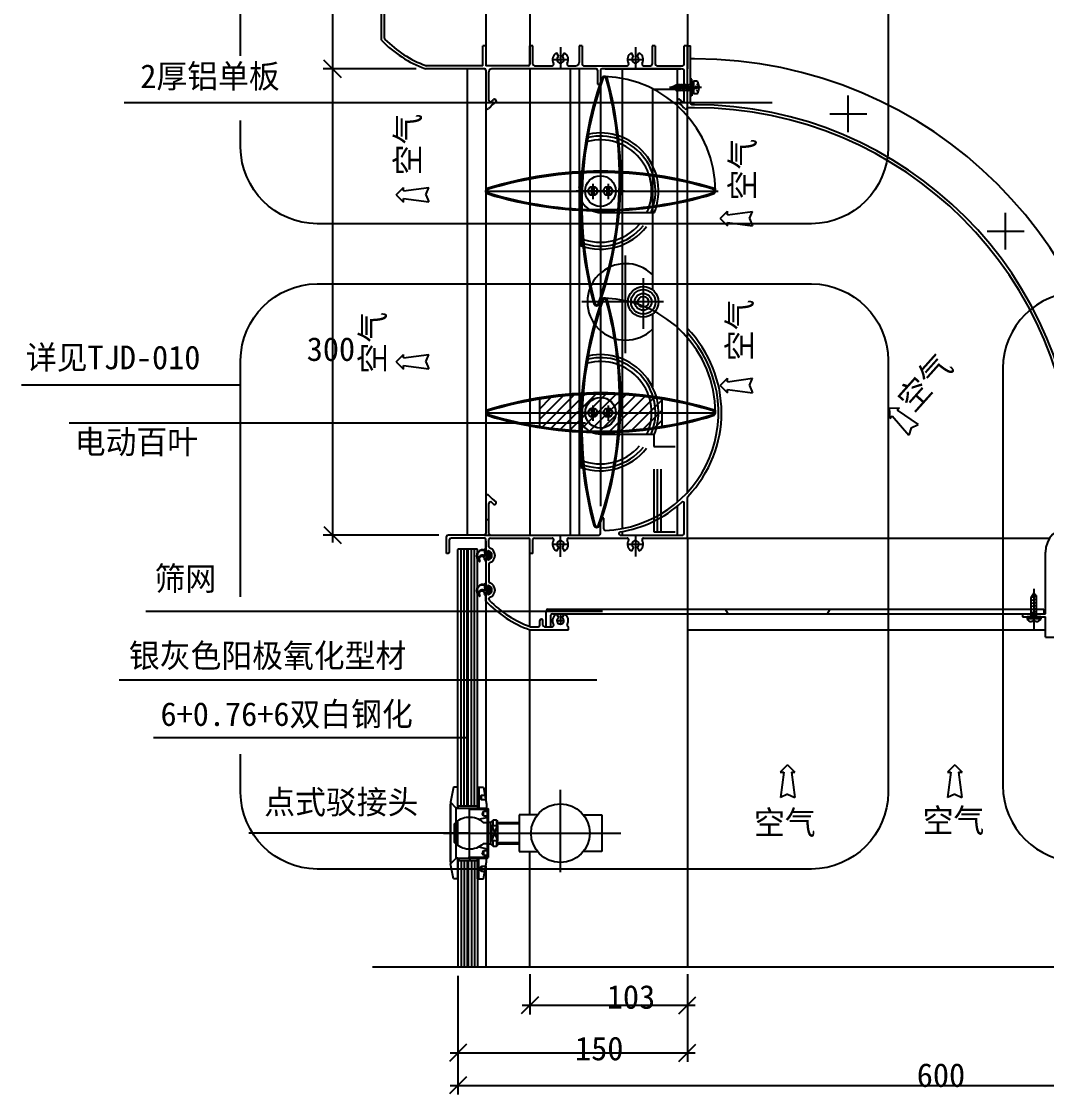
# Model space of a CAD drawing. Header units: metres. Extents: x 4816 to 6700, y 2423 to 3872.
# Drawn here: x 4816 to 5486, y 2423 to 3125 of the extents above; entities that cross this region are included whole.
import ezdxf

# ---------------------------------------------------------------- set-up
doc = ezdxf.new("R2010")
doc.units = ezdxf.units.M
for name, color, linetype in [('1', 1, 'Continuous'), ('10', 1, 'Continuous'), ('4', 4, 'Continuous'), ('6', 6, 'Continuous'), ('CASTFIX', 1, 'Continuous'), ('H', 4, 'Continuous'), ('点划线', 1, 'Continuous'), ('虚线', 5, 'Continuous'), ('附件', 5, 'Continuous')]:
    doc.layers.add(name, color=color, linetype=linetype)

# ---------------------------------------------------------------- blocks, each defined once
blk = doc.blocks.new('_ArchTick')
at = {"color": 0, "linetype": 'ByBlock'}
blk.add_lwpolyline([(-0.5, -0.5), (0.5, 0.5)], dxfattribs=at)
blk = doc.blocks.new('10X12')
at = {"layer": 'CASTFIX', "color": 8}
blk.add_line((0, -18.34), (0, 8.33), dxfattribs=at)
at = {"layer": 'CASTFIX'}
for p, q in [((-4.5, 0), (-4.5, 1.25)), ((-4.5, 1.25), (4.5, 1.25)), ((-4.5, 0), (4.5, 0)), ((-1.75, 0), (-1.75, -13.22)), ((-1.5, 3), (-0.7, 3)), ((-0.5, 2.25), (-0.7, 3)), ((-0.5, 2.25), (0.5, 2.25)), ((0.5, 2.25), (0.7, 3)), ((0.7, 3), (1.5, 3)), ((1.75, 0), (1.75, -12.74)), ((4.5, 0), (4.5, 1.25)), ((-2.19, -1.27), (2.32, -0.67)), ((-2.19, -3.27), (2.32, -2.67)), ((-2.19, -5.27), (2.32, -4.67)), ((-2.19, -7.27), (2.32, -6.67)), ((-2.19, -9.27), (2.32, -8.67)), ((-2.19, -11.27), (2.32, -10.67)), ((-2.19, -13.27), (2.32, -12.67)), ((-1.75, -13.22), (0, -15.43)), ((0, -15.43), (1.75, -12.74))]:
    blk.add_line(p, q, dxfattribs=at)
for centre, start, end in [((-1.85, 0.15), 82.98, 157.54), ((1.85, 0.15), 22.46, 97.02)]:
    blk.add_arc(centre, 2.87, start, end, dxfattribs=at)

msp = doc.modelspace()

# ---------------------------------------------------------------- hatches: boundary and pattern name
h = msp.add_hatch()
h.set_pattern_fill('HEX', scale=15)
h.paths.add_polyline_path([(5484.13, 2737.19), (5484.13, 2740.19), (5159.8, 2740.19, 0.41), (5158.8, 2739.19), (5158.8, 2728.72), (5161.8, 2728.72), (5161.8, 2736.19, -0.41), (5162.8, 2737.19)])
at = {"layer": '1'}
h = msp.add_hatch(dxfattribs=at)
h.set_pattern_fill('ANSI31', scale=10)
h.paths.add_polyline_path([(5121.29, 2798.72), (5118.29, 2798.72, -0.41), (5119.29, 2797.72), (5119.29, 2793.72), (5122.29, 2793.72, -0.41), (5121.29, 2794.72)])
h = msp.add_hatch(dxfattribs=at)
h.set_pattern_fill('ANSI31', scale=10)
h.paths.add_polyline_path([(5121.29, 2793.46), (5118.29, 2793.46, -0.41), (5119.29, 2792.46), (5119.29, 2788.46), (5122.29, 2788.46, -0.41), (5121.29, 2789.46)])
h = msp.add_hatch(dxfattribs=at)
h.set_pattern_fill('ANSI38', scale=6)
h.paths.add_polyline_path([(5113.79, 2610.12), (5114.79, 2610.12), (5114.79, 2623.72), (5113.79, 2623.72)])
h = msp.add_hatch(dxfattribs=at)
h.set_pattern_fill('ANSI38', scale=6)
h.paths.add_polyline_path([(5101.03, 2610.12), (5101.03, 2611.62, 1), (5101.53, 2611.62), (5113.79, 2611.62), (5113.79, 2610.12)])
h = msp.add_hatch(dxfattribs=at)
h.set_pattern_fill('ANSI38', scale=6)
h.paths.add_polyline_path([(5101.03, 2577.32), (5101.03, 2575.82, -1), (5101.53, 2575.82), (5113.58, 2575.82), (5113.58, 2577.32)])
h = msp.add_hatch(dxfattribs=at)
h.set_pattern_fill('ANSI38', scale=6)
h.paths.add_polyline_path([(5113.79, 2563.72), (5114.79, 2563.72), (5114.79, 2577.32), (5113.79, 2577.32)])
h = msp.add_hatch(dxfattribs=at)
h.set_pattern_fill('ANSI38', scale=6)
h.paths.add_polyline_path([(5113.79, 2563.72), (5114.79, 2563.72), (5114.79, 2577.32), (5113.79, 2577.32)])
at = {"layer": 'H'}
h = msp.add_hatch(dxfattribs=at)
h.set_pattern_fill('ANSI31', scale=1.5)
h.paths.add_polyline_path([(5234.33, 2877.29, 0.05), (5194.33, 2880.92), (5194.33, 2868.72), (5234.33, 2868.72)])
h.paths.add_polyline_path([(5234.33, 2868.72), (5194.33, 2868.72), (5194.33, 2856.52, 0.05), (5234.33, 2860.15)])
h.paths.add_polyline_path([(5194.33, 2880.92, 0.05), (5154.33, 2877.29), (5154.33, 2868.72), (5194.33, 2868.72)])
h.paths.add_polyline_path([(5194.33, 2868.72), (5154.33, 2868.72), (5154.33, 2860.15, 0.05), (5194.33, 2856.52)])

# ---------------------------------------------------------------- linework, layer by layer
for p, q in [((5166.9, 3101.68), (5165.45, 3104.19)), ((5168.03, 3107.89), (5168.03, 3093.72)), ((5169.16, 3101.68), (5170.6, 3104.19)), ((5180.2, 3108.72), (5180.2, 3097.72)), ((5182.2, 3108.72), (5182.2, 3096.72)), ((5215.9, 3101.68), (5214.45, 3104.19)), ((5217.03, 3107.89), (5217.03, 3093.72)), ((5218.16, 3101.68), (5219.6, 3104.19)), ((5151.03, 3095.72), (5162.67, 3095.72)), ((5162.88, 3099.73), (5173.18, 3099.73)), ((5173.39, 3095.72), (5178.2, 3095.72)), ((5211.88, 3099.73), (5222.18, 3099.73)), ((5174.33, 3093.72), (5174.33, 2788.72)), ((5180.33, 3093.72), (5180.33, 2788.72)), ((5192.33, 3092.72), (5192.33, 3083.72)), ((5208.33, 3093.72), (5208.33, 2792.96)), ((5244.33, 3093.72), (5244.33, 2810.11)), ((5194.33, 3082.91), (5194.33, 2807.53)), ((5228.18, 3080.37), (5228.18, 2949.22)), ((5228.18, 3080.37), (5242.98, 3080.37)), ((5356.27, 3052.29), (5356.27, 3076.29)), ((5344.27, 3064.29), (5368.27, 3064.29)), ((5180.39, 3016.15), (5186.53, 3050.94)), ((5189.18, 3018.48), (5189.18, 3008.48)), ((5199.18, 3018.48), (5199.18, 3008.48)), ((5118.63, 3013.72), (5271.08, 3013.72)), ((5177.08, 3013.72), (5237.59, 3013.72)), ((5210.03, 3013.72), (5178.33, 3013.72)), ((5180.19, 3013.23), (5181.42, 2977.92)), ((5188.38, 3016.22), (5188.38, 3011.22)), ((5189.98, 3016.22), (5189.98, 3011.22)), ((5198.38, 3016.22), (5198.38, 3011.22)), ((5199.98, 3016.22), (5199.98, 3011.22)), ((5194.18, 2999.72), (5229.51, 2999.72)), ((5459.14, 2975.44), (5459.14, 2999.44)), ((5447.14, 2987.44), (5471.14, 2987.44)), ((5210.68, 2907.59), (5210.68, 2971.51)), ((5222.18, 2956.7), (5222.18, 2923.56)), ((5235.52, 2941.22), (5182.04, 2941.22)), ((5228.18, 2933.22), (5228.18, 2885.69)), ((5180.39, 2871.15), (5186.53, 2905.94)), ((5154.33, 2877.69), (5154.33, 2859.75)), ((5188.38, 2871.22), (5188.38, 2866.22)), ((5189.18, 2873.48), (5189.18, 2863.48)), ((5189.98, 2871.22), (5189.98, 2866.22)), ((5198.38, 2871.22), (5198.38, 2866.22)), ((5199.18, 2873.48), (5199.18, 2863.48)), ((5199.98, 2871.22), (5199.98, 2866.22)), ((5234.33, 2877.69), (5234.33, 2859.75)), ((5119.33, 2868.72), (5269.33, 2868.72)), ((5177.08, 2868.72), (5237.59, 2868.72)), ((5210.03, 2868.72), (5178.33, 2868.72)), ((5180.19, 2868.23), (5181.42, 2832.92)), ((5194.18, 2854.72), (5229.51, 2854.72)), ((5229.18, 2854.72), (5229.18, 2846.72)), ((5229.18, 2846.72), (5242.98, 2846.72)), ((5229.18, 2831.72), (5229.18, 2790.72)), ((5231.18, 2831.72), (5231.18, 2790.72)), ((5233.68, 2831.72), (5233.68, 2790.72)), ((5244.33, 2807.5), (5244.33, 2788.72)), ((5168.03, 2774.54), (5168.03, 2788.72)), ((5208.33, 2790.93), (5208.33, 2788.72)), ((5217.03, 2788.92), (5217.03, 2774.74)), ((5229.18, 2790.72), (5242.98, 2790.72)), ((5162.88, 2782.71), (5173.18, 2782.71)), ((5166.9, 2780.76), (5165.45, 2778.25)), ((5169.16, 2780.76), (5170.6, 2778.25)), ((5211.88, 2782.71), (5222.18, 2782.71)), ((5215.9, 2780.76), (5214.45, 2778.25)), ((5218.16, 2780.76), (5219.6, 2778.25)), ((5251.03, 2786.72), (5487.97, 2786.72)), ((5158.8, 2728.72), (5158.8, 2739.19)), ((5159.8, 2740.19), (5484.13, 2740.19)), ((5484.13, 2740.19), (5484.13, 2737.19)), ((5154.59, 2729.72), (5154.59, 2732.72)), ((5156.59, 2729.72), (5156.59, 2732.72)), ((5161.8, 2728.72), (5161.8, 2736.19)), ((5162.8, 2737.19), (5485.13, 2737.19)), ((5166.9, 2734.68), (5165.45, 2737.19)), ((5165.78, 2732.73), (5170.28, 2732.73)), ((5168.03, 2737.19), (5168.03, 2730.47)), ((5169.16, 2734.68), (5170.6, 2737.19)), ((5470.13, 2737.19), (5470.13, 2735.19)), ((5470.13, 2735.19), (5485.13, 2735.19)), ((5157.59, 2728.72), (5162.67, 2728.72)), ((5173.39, 2726.72), (5173.39, 2728.72)), ((5251.03, 2726.72), (5485.13, 2726.72))]:
    msp.add_line(p, q)
for points in [[(5198.81, 3087.24, 0.74), (5194.99, 3087.37, 0.15), (5189.85, 2940.2, 0.74), (5193.67, 2940.07, 0.15)], [(5198.04, 3087.03, 0.74), (5195.75, 3087.11, 0.15), (5190.62, 2940.41, 0.74), (5192.92, 2940.33, 0.15)], [(5267.96, 3011.81, 0.74), (5267.96, 3015.63, 0.15), (5120.7, 3015.63, 0.74), (5120.7, 3011.81, 0.15)], [(5267.73, 3012.57, 0.74), (5267.73, 3014.87, 0.15), (5120.94, 3014.87, 0.74), (5120.94, 3012.57, 0.15)], [(5198.81, 2942.24, 0.74), (5194.99, 2942.37, 0.15), (5189.85, 2795.2, 0.74), (5193.67, 2795.07, 0.15)], [(5198.04, 2942.03, 0.74), (5195.75, 2942.11, 0.15), (5190.62, 2795.41, 0.74), (5192.92, 2795.33, 0.15)], [(5267.96, 2866.81, 0.74), (5267.96, 2870.63, 0.15), (5120.7, 2870.63, 0.74), (5120.7, 2866.81, 0.15)], [(5267.73, 2867.57, 0.74), (5267.73, 2869.87, 0.15), (5120.94, 2869.87, 0.74), (5120.94, 2867.57, 0.15)]]:
    msp.add_lwpolyline(points, format="xyb", close=True)
for centre, radius in [((5194.18, 3013.72), 10), ((5189.18, 3013.72), 3), ((5199.18, 3013.72), 3), ((5222.18, 2941.22), 10), ((5222.18, 2941.22), 8), ((5222.18, 2941.22), 5.5), ((5222.18, 2941.22), 3.5), ((5194.18, 2868.72), 10), ((5194.33, 2868.72), 10), ((5189.18, 2868.72), 3), ((5199.18, 2868.72), 3)]:
    msp.add_circle(centre, radius)
for centre, radius, start, end in [((5168.03, 3099.73), 5.15, 120, 209.29), ((5168.03, 3099.73), 5.15, 330.71, 60), ((5217.03, 3099.73), 5.15, 120, 209.29), ((5217.03, 3099.73), 5.15, 330.71, 60), ((5162.67, 3096.72), 1, 270, 29.29), ((5168.03, 3099.73), 2.25, 120, 60), ((5173.39, 3096.72), 1, 150.71, 270), ((5178.2, 3097.72), 2, 270, 0), ((5211.67, 3096.72), 1, 270, 29.29), ((5217.03, 3099.73), 2.25, 120, 60), ((5222.39, 3096.72), 1, 150.71, 270), ((5194.18, 3013.72), 33.5, 335.3, 104.7), ((5194.18, 3013.72), 36, 337.11, 102.89), ((5194.18, 3013.72), 38, 338.38, 101.62), ((5194.18, 3013.72), 14, 170, 270), ((5189.18, 3013.72), 2.63, 72.27, 107.73), ((5199.18, 3013.72), 2.63, 72.27, 107.73), ((5189.18, 3013.72), 2.63, 252.27, 287.73), ((5199.18, 3013.72), 2.63, 252.27, 287.73), ((5194.18, 3013.72), 33.5, 247.3, 319.53), ((5194.18, 3013.72), 36, 249.11, 321.28), ((5194.18, 3013.72), 38, 250.38, 322.5), ((5210.68, 2941.22), 25, 45.57, 314.43), ((5194.18, 2868.72), 38, 338.38, 101.62), ((5194.18, 2868.72), 33.5, 335.3, 104.7), ((5194.18, 2868.72), 36, 337.11, 102.89), ((5194.18, 2868.72), 14, 170, 270), ((5189.18, 2868.72), 2.63, 72.27, 107.73), ((5199.18, 2868.72), 2.63, 72.27, 107.73), ((5189.18, 2868.72), 2.63, 252.27, 287.73), ((5199.18, 2868.72), 2.63, 252.27, 287.73), ((5194.18, 2868.72), 33.5, 247.3, 319.53), ((5194.18, 2868.72), 36, 249.11, 321.28), ((5194.18, 2868.72), 38, 250.38, 322.5), ((5162.67, 2785.72), 1, 330.71, 90), ((5168.03, 2782.71), 5.15, 150.71, 240), ((5168.03, 2782.71), 2.25, 300, 240), ((5168.03, 2782.71), 5.15, 300, 29.29), ((5173.39, 2785.72), 1, 90, 209.29), ((5211.67, 2785.72), 1, 330.71, 90), ((5217.03, 2782.71), 5.15, 150.71, 240), ((5217.03, 2782.71), 2.25, 300, 240), ((5217.03, 2782.71), 5.15, 300, 29.29), ((5222.39, 2785.72), 1, 90, 209.29), ((5159.8, 2739.19), 1, 90, 180), ((5155.59, 2732.72), 1, 90, 180), ((5155.59, 2732.72), 1, 0, 90), ((5162.8, 2736.19), 1, 90, 180), ((5168.03, 2732.73), 5.15, 120, 209.29), ((5168.03, 2732.73), 2.25, 120, 60), ((5168.03, 2732.73), 5.15, 330.71, 60), ((5153.59, 2729.72), 1, 270, 0), ((5157.59, 2729.72), 1, 180, 270), ((5162.67, 2729.72), 1, 270, 29.29), ((5173.39, 2729.72), 1, 150.71, 270)]:
    msp.add_arc(centre, radius, start, end)
at = {"layer": '1'}
for p, q in [((5119.29, 3291.72), (5119.29, 3095.72)), ((5148.03, 3290.72), (5148.03, 3096.72)), ((5251.03, 3273.72), (5251.03, 3110.72)), ((5051.03, 3112.43), (5051.03, 3183.72)), ((5053.03, 3113.65), (5053.03, 3180.72)), ((5251.03, 3110.72), (5251.03, 3093.72)), ((5119.29, 3108.72), (5117.29, 3108.72)), ((5117.29, 3095.72), (5117.29, 3108.72)), ((5150.03, 3108.72), (5148.03, 3108.72)), ((5182.2, 3108.72), (5180.2, 3108.72)), ((5230.03, 3108.72), (5228.03, 3108.72)), ((5251.03, 3108.72), (5249.03, 3108.72)), ((5249.03, 3096.72), (5249.03, 3108.72)), ((5251.03, 3053.72), (5251.03, 3108.72)), ((5251.03, 3108.72), (5253.03, 3108.72)), ((5251.03, 3093.72), (5251.03, 3108.72)), ((5253.03, 3071.18), (5253.03, 3108.72)), ((5117.29, 3095.72), (5080.3, 3095.72)), ((5147.03, 3095.72), (5119.29, 3095.72)), ((5183.2, 3095.72), (5211.67, 3095.72)), ((5222.39, 3095.72), (5227.03, 3095.72)), ((5231.03, 3095.72), (5248.03, 3095.72)), ((5255.79, 3100.18), (5253.03, 3100.18)), ((5118.29, 3093.72), (5079.77, 3093.72)), ((5119.29, 3092.72), (5119.29, 2798.72)), ((5121.29, 3073.07), (5121.29, 3091.72)), ((5191.33, 3093.72), (5123.29, 3093.72)), ((5191.33, 3093.72), (5123.29, 3093.72)), ((5148.03, 3093.72), (5148.03, 2788.72)), ((5194.33, 3092.72), (5194.33, 3085.44)), ((5247.03, 3093.72), (5195.33, 3093.72)), ((5197.33, 3093.72), (5247.03, 3093.72)), ((5249.03, 3073.07), (5249.03, 3091.72)), ((5251.03, 2816.56), (5251.03, 3093.72)), ((5192.33, 3083.72), (5193.75, 3083.72)), ((5194.33, 3085.44), (5193.75, 3083.72)), ((5125.99, 3072.79), (5125.99, 3072.33)), ((5244.33, 3072.79), (5244.33, 3072.33)), ((5255.79, 3068.18), (5251.03, 3068.18)), ((5255.79, 3070.18), (5254.03, 3070.18)), ((5060.72, 3011.3), (5065.52, 3016.09)), ((5065.52, 3013.78), (5065.52, 3016.09)), ((5065.52, 3013.78), (5081.97, 3016.02)), ((5079.99, 3011.3), (5081.97, 3016.02)), ((5060.72, 3011.3), (5065.52, 3006.5)), ((5065.52, 3008.81), (5081.97, 3006.57)), ((5065.52, 3006.5), (5065.52, 3008.81)), ((5079.99, 3011.3), (5081.97, 3006.57)), ((5272.46, 2995.71), (5277.25, 3000.5)), ((5277.25, 2998.19), (5277.25, 3000.5)), ((5277.25, 2998.19), (5293.7, 3000.43)), ((5291.73, 2995.71), (5293.7, 3000.43)), ((5272.46, 2995.71), (5277.25, 2990.91)), ((5277.25, 2993.22), (5293.7, 2990.99)), ((5277.25, 2990.91), (5277.25, 2993.22)), ((5291.73, 2995.71), (5293.7, 2990.99)), ((5060.72, 2902.09), (5065.52, 2906.88)), ((5065.52, 2904.57), (5065.52, 2906.88)), ((5065.52, 2904.57), (5081.97, 2906.81)), ((5079.99, 2902.09), (5081.97, 2906.81)), ((5060.72, 2902.09), (5065.52, 2897.29)), ((5065.52, 2899.6), (5081.97, 2897.36)), ((5065.52, 2897.29), (5065.52, 2899.6)), ((5079.99, 2902.09), (5081.97, 2897.36)), ((5272.46, 2886.5), (5277.25, 2891.29)), ((5272.46, 2886.5), (5277.25, 2881.7)), ((5277.25, 2888.98), (5277.25, 2891.29)), ((5277.25, 2888.98), (5293.7, 2891.22)), ((5291.73, 2886.5), (5293.7, 2891.22)), ((5291.73, 2886.5), (5293.7, 2881.77)), ((5277.25, 2884.01), (5293.7, 2881.77)), ((5277.25, 2881.7), (5277.25, 2884.01)), ((5383.05, 2871.63), (5389.82, 2872.01)), ((5383.05, 2871.63), (5383.42, 2864.86)), ((5388.28, 2870.29), (5389.82, 2872.01)), ((5383.42, 2864.86), (5384.96, 2866.58)), ((5384.96, 2866.58), (5395.74, 2853.95)), ((5388.28, 2870.29), (5402.03, 2860.99)), ((5397.41, 2858.79), (5395.74, 2853.95)), ((5397.41, 2858.79), (5402.03, 2860.99)), ((5121.29, 2789.72), (5121.29, 2809.36)), ((5125.99, 2809.65), (5125.99, 2810.11)), ((5249.03, 2789.72), (5249.03, 2809.36)), ((5251.03, 2786.72), (5251.03, 2813.24)), ((5121.29, 2798.72), (5119.29, 2798.72)), ((5119.29, 2798.72), (5119.29, 2789.72)), ((5194.33, 2796.99), (5195.33, 2799.72)), ((5194.33, 2789.72), (5194.33, 2796.99)), ((5196.33, 2799.72), (5195.23, 2799.72)), ((5196.33, 2792.74), (5196.33, 2799.72)), ((5093.53, 2776.72), (5093.53, 2787.72)), ((5118.29, 2788.72), (5094.53, 2788.72)), ((5118.29, 2788.72), (5122.29, 2788.72)), ((5122.29, 2788.72), (5148.03, 2788.72)), ((5148.03, 2788.72), (5193.33, 2788.72)), ((5207.2, 2788.72), (5248.03, 2788.72)), ((5095.53, 2777.72), (5095.53, 2785.72)), ((5118.29, 2786.72), (5096.53, 2786.72)), ((5119.29, 2779.72), (5119.29, 2785.72)), ((5119.29, 2779.72), (5119.29, 2784.72)), ((5119.29, 2784.72), (5119.29, 2777.11)), ((5121.29, 2781.03), (5121.29, 2785.72)), ((5122.29, 2786.72), (5147.03, 2786.72)), ((5148.03, 2728.85), (5148.03, 2785.72)), ((5151.03, 2786.72), (5162.67, 2786.72)), ((5173.39, 2786.72), (5211.67, 2786.72)), ((5222.39, 2786.72), (5251.03, 2786.72)), ((5251.03, 2786.72), (5251.03, 2506.32)), ((5094.53, 2776.72), (5093.53, 2776.72)), ((5118.44, 2778.06), (5118.63, 2775.36)), ((5119.09, 2777.45), (5119.17, 2778.48)), ((5119.09, 2773.36), (5119.26, 2772.13)), ((5119.29, 2779.72), (5119.29, 2777.11)), ((5119.29, 2775.76), (5119.29, 2775.05)), ((5119.29, 2773.7), (5119.29, 2754.77)), ((5119.29, 2773.7), (5119.29, 2767.77)), ((5119.31, 2777.09), (5119.91, 2776.79)), ((5119.31, 2773.72), (5119.91, 2774.02)), ((5119.4, 2777.27), (5120, 2776.97)), ((5119.4, 2773.54), (5120, 2773.84)), ((5120.89, 2776.16), (5119.69, 2776.16)), ((5120.89, 2774.65), (5119.69, 2774.65)), ((5120.73, 2775.41), (5119.73, 2775.41)), ((5120.29, 2777.15), (5120.29, 2777.82)), ((5120.29, 2775.56), (5120.29, 2775.21)), ((5120.29, 2773.66), (5120.29, 2772.99)), ((5120.58, 2777.25), (5120.79, 2777.46)), ((5120.58, 2773.56), (5120.79, 2773.35)), ((5121.08, 2777.58), (5121.15, 2777.58)), ((5121.08, 2773.23), (5121.15, 2773.23)), ((5121.29, 2775.05), (5121.29, 2775.76)), ((5121.44, 2777.46), (5121.97, 2776.92)), ((5121.44, 2773.35), (5121.97, 2773.89)), ((5122.09, 2774.17), (5122.09, 2776.64)), ((5150.03, 2776.72), (5148.03, 2776.72)), ((5485.13, 2737.19), (5485.13, 2777.56)), ((5119.06, 2771.91), (5119.06, 2771.91)), ((5121.29, 2769.78), (5121.29, 2758.34)), ((5118.44, 2755.38), (5118.63, 2752.67)), ((5119.09, 2754.77), (5119.17, 2755.79)), ((5119.29, 2753.07), (5119.29, 2752.36)), ((5119.31, 2754.41), (5119.91, 2754.11)), ((5119.4, 2754.59), (5120, 2754.29)), ((5120.89, 2753.47), (5119.69, 2753.47)), ((5120.89, 2751.96), (5119.69, 2751.96)), ((5120.73, 2752.72), (5119.73, 2752.72)), ((5120.29, 2754.47), (5120.29, 2755.14)), ((5120.29, 2752.87), (5120.29, 2752.52)), ((5120.58, 2754.56), (5120.79, 2754.77)), ((5121.08, 2754.89), (5121.15, 2754.89)), ((5121.29, 2752.36), (5121.29, 2753.07)), ((5121.44, 2754.77), (5121.97, 2754.24)), ((5122.09, 2751.48), (5122.09, 2753.95)), ((5119.06, 2749.22), (5119.06, 2749.22)), ((5119.09, 2750.67), (5119.26, 2749.45)), ((5119.29, 2745.43), (5119.29, 2750.67)), ((5119.29, 2750.67), (5119.29, 2615.11)), ((5119.31, 2751.03), (5119.91, 2751.33)), ((5119.4, 2750.85), (5120, 2751.15)), ((5120.29, 2750.97), (5120.29, 2750.3)), ((5120.58, 2750.88), (5120.79, 2750.66)), ((5121.08, 2750.55), (5121.15, 2750.55)), ((5121.29, 2746.65), (5121.29, 2747.09)), ((5121.44, 2750.66), (5121.97, 2751.2)), ((5155.59, 2733.72), (5155.59, 2733.72)), ((5485.13, 2721.8), (5485.13, 2735.19)), ((5148.03, 2726.72), (5173.39, 2726.72)), ((5148.03, 2605.72), (5148.03, 2726.72)), ((5148.38, 2728.72), (5153.59, 2728.72)), ((5485.13, 2721.8), (5499.98, 2721.8)), ((5316.59, 2638.37), (5311.8, 2633.57)), ((5311.8, 2633.57), (5314.11, 2633.57)), ((5314.11, 2633.57), (5311.87, 2617.12)), ((5316.59, 2638.37), (5321.39, 2633.57)), ((5319.08, 2633.57), (5321.32, 2617.12)), ((5319.08, 2633.57), (5321.39, 2633.57)), ((5425.81, 2638.37), (5421.01, 2633.57)), ((5421.01, 2633.57), (5423.32, 2633.57)), ((5423.32, 2633.57), (5421.08, 2617.12)), ((5425.81, 2638.37), (5430.6, 2633.57)), ((5428.29, 2633.57), (5430.53, 2617.12)), ((5428.29, 2633.57), (5430.6, 2633.57)), ((5316.59, 2619.1), (5311.87, 2617.12)), ((5316.59, 2619.1), (5321.32, 2617.12)), ((5425.81, 2619.1), (5421.08, 2617.12)), ((5425.81, 2619.1), (5430.53, 2617.12)), ((5148.03, 2506.32), (5148.03, 2581.72)), ((5119.29, 2572.32), (5119.29, 2506.32))]:
    msp.add_line(p, q, dxfattribs=at)
msp.add_circle((5168.03, 2593.72), 19.21, dxfattribs=at)
for centre, radius, start, end in [((5105.49, 3164.66), 75.46, 223.8, 250.07), ((5054.03, 3113.65), 1, 180, 224.74), ((5054.03, 3113.65), 1, 180, 224.74), ((5105.49, 3164.66), 73.46, 224.74, 249.65), ((5080.3, 3096.72), 1, 249.65, 270), ((5147.03, 3096.72), 1, 270, 0), ((5151.03, 3096.72), 1, 180, 270), ((5183.2, 3096.72), 1, 180, 270), ((5227.03, 3096.72), 1, 270, 0), ((5231.03, 3096.72), 1, 180, 270), ((5248.03, 3096.72), 1, 270, 0), ((5255.79, 2820.18), 280, 0, 90), ((5118.29, 3092.72), 1, 0, 90), ((5123.29, 3091.72), 2, 90, 180), ((5191.33, 3092.72), 1, 0, 90), ((5195.33, 3092.72), 1, 90, 180), ((5194.33, 3013.72), 75.04, 0, 88), ((5247.03, 3091.72), 2, 0, 90), ((5120.29, 3068.38), 1, 180, 315.54), ((5175.99, 3013.72), 77.04, 130.47, 135.54), ((5122.29, 3073.07), 1, 180, 312.14), ((5175.99, 3013.72), 79.04, 130.81, 132.14), ((5124.99, 3072.79), 1, 0, 130.81), ((5245.33, 3072.79), 1, 49.19, 180), ((5194.33, 3013.72), 77.04, 44.46, 49.53), ((5194.33, 3013.72), 79.04, 47.86, 49.19), ((5248.03, 3073.07), 1, 227.86, 0), ((5250.03, 3068.38), 1, 224.46, 0), ((5254.03, 3071.18), 1, 180, 270), ((5255.79, 2820.18), 250, 0, 90), ((5255.79, 2820.18), 248, 0, 90), ((5194.33, 2868.72), 75.04, 0, 88), ((5194.33, 2868.72), 77.04, 272.26, 42.61), ((5194.33, 2868.72), 79.04, 316.13, 44.17), ((5120.29, 2814.06), 1, 44.46, 180), ((5175.99, 2868.72), 77.04, 224.46, 229.53), ((5122.29, 2809.36), 1, 47.86, 180), ((5175.99, 2868.72), 79.04, 227.86, 229.19), ((5124.99, 2809.65), 1, 229.19, 0), ((5194.33, 2868.72), 79.04, 279.25, 312.14), ((5248.03, 2809.36), 1, 0, 132.14), ((5252.03, 2813.24), 1, 136.13, 180), ((5094.53, 2787.72), 1, 90, 180), ((5118.29, 2789.72), 1, 270, 0), ((5122.29, 2789.72), 1, 180, 270), ((5193.33, 2789.72), 1, 270, 0), ((5197.33, 2792.74), 1, 180, 272.26), ((5207.2, 2789.72), 1, 99.25, 270), ((5248.03, 2789.72), 1, 270, 0), ((5501.29, 2777.56), 16.16, 90, 180), ((5096.53, 2785.72), 1, 90, 180), ((5118.29, 2785.72), 1, 0, 90), ((5122.29, 2785.72), 1, 90, 180), ((5122.29, 2781.03), 1, 180, 250.42), ((5120.29, 2775.41), 4.97, 289.58, 70.42), ((5147.03, 2785.72), 1, 0, 90), ((5151.03, 2785.72), 1, 90, 180), ((5094.53, 2777.72), 1, 270, 0), ((5117.44, 2774.92), 4.21, 84.47, 236.7), ((5116.99, 2775.37), 3.31, 68.68, 216.46), ((5114.49, 2773.5), 0.2, 209.79, 344.13), ((5116.97, 2773.34), 2.29, 53.9, 177.24), ((5116.74, 2772.87), 1.81, 343.01, 224.24), ((5118.02, 2779.57), 0.5, 248.87, 320.91), ((5117.94, 2778.03), 0.5, 4.16, 59.83), ((5118.43, 2775.34), 0.2, 233.14, 4.16), ((5118.8, 2778.94), 0.51, 329.98, 140.91), ((5119.49, 2777.45), 0.4, 180, 243.43), ((5119.49, 2773.36), 0.4, 116.57, 180), ((5119.67, 2778.44), 0.5, 149.98, 175.34), ((5119.49, 2777.45), 0.2, 180, 243.43), ((5119.69, 2775.76), 0.4, 90, 180), ((5119.69, 2775.05), 0.4, 180, 270), ((5119.49, 2773.36), 0.2, 116.57, 180), ((5120.09, 2777.15), 0.4, 243.43, 346.52), ((5120.09, 2773.66), 0.4, 13.48, 116.57), ((5120.09, 2777.15), 0.2, 243.43, 0), ((5120.09, 2773.66), 0.2, 0, 116.57), ((5120.79, 2777.82), 0.5, 78.32, 180), ((5120.79, 2772.99), 0.5, 180, 281.68), ((5120.87, 2776.97), 0.4, 135.38, 166.52), ((5120.87, 2773.84), 0.4, 193.48, 224.62), ((5121.08, 2777.18), 0.4, 90, 135.38), ((5121.08, 2773.63), 0.4, 224.62, 270), ((5120.29, 2775.41), 2.97, 281.68, 78.32), ((5120.89, 2775.76), 0.4, 0, 90), ((5120.89, 2775.05), 0.4, 270, 0), ((5121.15, 2777.18), 0.4, 44.98, 90), ((5121.15, 2773.63), 0.4, 270, 315.02), ((5121.69, 2776.64), 0.4, 0, 44.98), ((5121.69, 2774.17), 0.4, 315.02, 0), ((5115.25, 2771.56), 0.2, 233.32, 12.87), ((5118.9, 2772.31), 0.43, 175.53, 292.18), ((5119.06, 2772.11), 0.2, 270, 7.84), ((5122.29, 2769.78), 1, 109.58, 180), ((5117.44, 2752.23), 4.21, 84.47, 236.7), ((5116.99, 2752.69), 3.31, 68.68, 216.46), ((5116.97, 2750.65), 2.29, 53.9, 177.24), ((5116.74, 2750.18), 1.81, 343.01, 224.24), ((5118.02, 2756.89), 0.5, 248.87, 320.91), ((5117.94, 2755.34), 0.5, 4.16, 59.83), ((5118.43, 2752.66), 0.2, 233.14, 4.16), ((5118.8, 2756.25), 0.51, 329.98, 140.91), ((5119.49, 2754.77), 0.4, 180, 243.43), ((5119.67, 2755.75), 0.5, 149.98, 175.34), ((5119.49, 2754.77), 0.2, 180, 243.43), ((5119.69, 2753.07), 0.4, 90, 180), ((5119.69, 2752.36), 0.4, 180, 270), ((5120.09, 2754.47), 0.4, 243.43, 346.52), ((5120.09, 2754.47), 0.2, 243.43, 0), ((5120.79, 2755.14), 0.5, 78.32, 180), ((5120.87, 2754.28), 0.4, 135.38, 166.52), ((5121.08, 2754.49), 0.4, 90, 135.38), ((5120.29, 2752.72), 2.97, 281.68, 78.32), ((5120.89, 2753.07), 0.4, 0, 90), ((5120.89, 2752.36), 0.4, 270, 0), ((5121.15, 2754.49), 0.4, 44.98, 90), ((5122.29, 2758.34), 1, 180, 250.42), ((5120.29, 2752.72), 4.97, 289.58, 70.42), ((5121.69, 2753.95), 0.4, 0, 44.98), ((5114.49, 2750.82), 0.2, 209.79, 344.13), ((5115.25, 2748.88), 0.2, 233.32, 12.87), ((5118.9, 2749.62), 0.43, 175.53, 292.18), ((5119.06, 2749.42), 0.2, 270, 7.84), ((5119.49, 2750.67), 0.4, 116.57, 180), ((5119.49, 2750.67), 0.2, 116.57, 180), ((5173.75, 2797.66), 75.46, 223.8, 250.07), ((5120.09, 2750.97), 0.4, 13.48, 116.57), ((5120.09, 2750.97), 0.2, 0, 116.57), ((5120.79, 2750.3), 0.5, 180, 281.68), ((5120.87, 2751.16), 0.4, 193.48, 224.62), ((5121.08, 2750.95), 0.4, 224.62, 270), ((5121.15, 2750.95), 0.4, 270, 315.02), ((5122.29, 2747.09), 1, 109.58, 180), ((5122.29, 2746.65), 1, 180, 224.74), ((5173.75, 2797.66), 73.46, 224.74, 249.79), ((5121.69, 2751.48), 0.4, 315.02, 0)]:
    msp.add_arc(centre, radius, start, end, dxfattribs=at)
at = {"layer": '10'}
for p, q in [((5018.98, 3298.72), (5018.98, 3088.72)), ((5018.98, 3098.72), (5018.98, 2783.72)), ((5073.77, 3093.72), (5012.98, 3093.72)), ((5073.77, 3093.72), (5012.98, 3093.72)), ((5306.5, 3071.38), (4882.76, 3071.38)), ((5184.34, 2861.95), (4846.73, 2861.95)), ((5088.53, 2788.72), (5012.98, 2788.72)), ((5195.57, 2738.6), (4896.91, 2738.6)), ((5191.9, 2693.81), (4879.6, 2693.81)), ((5107.03, 2656.07), (4901.97, 2656.07)), ((5108.47, 2593.72), (4964.25, 2593.72)), ((5045.11, 2506.32), (5750.54, 2506.32)), ((5085.82, 2506.32), (5735.39, 2506.32)), ((5101.03, 2500.32), (5101.03, 2444.04)), ((5101.03, 2500.32), (5101.03, 2422.7)), ((5148.03, 2501.39), (5148.03, 2475.07)), ((5251.03, 2501.39), (5251.03, 2475.07)), ((5251.03, 2500.32), (5251.03, 2444.04)), ((5143.03, 2481.07), (5256.03, 2481.07)), ((5096.03, 2450.04), (5256.03, 2450.04)), ((5096.03, 2428.7), (5706.03, 2428.7))]:
    msp.add_line(p, q, dxfattribs=at)
at = {"layer": '4'}
for p, q in [((5148.03, 3096.72), (5148.03, 3108.72)), ((5150.03, 3096.72), (5150.03, 3108.72)), ((5228.03, 3108.72), (5228.03, 3096.72)), ((5230.03, 3108.72), (5230.03, 3096.72)), ((5107.03, 3093.72), (5107.03, 2788.72)), ((5148.03, 2776.72), (5148.03, 2785.72)), ((5150.03, 2776.72), (5150.03, 2785.72)), ((5101.03, 2610.12), (5101.03, 2779.22)), ((5103.03, 2611.62), (5103.03, 2779.72)), ((5105.03, 2611.62), (5105.03, 2779.72)), ((5107.03, 2611.62), (5107.03, 2779.72)), ((5107.79, 2611.62), (5107.79, 2779.72)), ((5109.79, 2611.62), (5109.79, 2779.72)), ((5111.79, 2611.62), (5111.79, 2779.72)), ((5113.79, 2611.62), (5113.79, 2779.22)), ((5098.08, 2623.72), (5096.08, 2613.89)), ((5101.03, 2623.72), (5098.08, 2623.72)), ((5101.03, 2611.62), (5101.03, 2623.72)), ((5113.79, 2623.72), (5113.79, 2610.12)), ((5113.79, 2623.72), (5117.74, 2623.72)), ((5114.79, 2623.72), (5114.79, 2610.12)), ((5117.74, 2623.72), (5119.74, 2612.62)), ((5099.85, 2610.12), (5096.08, 2613.89)), ((5099.85, 2610.12), (5096.08, 2613.89)), ((5096.08, 2613.89), (5096.08, 2573.55)), ((5096.08, 2613.89), (5096.08, 2573.55)), ((5096.08, 2574.82), (5096.08, 2612.62)), ((5101.03, 2611.62), (5101.03, 2610.12)), ((5101.53, 2611.62), (5113.79, 2611.62)), ((5113.79, 2611.62), (5113.79, 2610.12)), ((5119.74, 2612.62), (5119.74, 2610.12)), ((5101.03, 2610.12), (5099.85, 2610.12)), ((5099.85, 2610.12), (5120.29, 2610.12)), ((5120.29, 2610.12), (5120.79, 2609.62)), ((5120.79, 2609.62), (5120.79, 2577.82)), ((5153.03, 2605.72), (5141.03, 2605.72)), ((5141.03, 2605.72), (5141.03, 2581.72)), ((5183.03, 2605.72), (5195.03, 2605.72)), ((5195.03, 2605.72), (5195.03, 2581.72)), ((5122.29, 2600.72), (5122.29, 2586.72)), ((5126.79, 2600.72), (5141.03, 2600.72)), ((5126.79, 2586.72), (5141.03, 2586.72)), ((5099.85, 2577.32), (5096.08, 2573.55)), ((5099.85, 2577.32), (5096.08, 2573.55)), ((5099.85, 2577.32), (5101.03, 2577.32)), ((5101.03, 2577.32), (5099.85, 2577.32)), ((5099.85, 2577.32), (5120.29, 2577.32)), ((5101.03, 2575.82), (5101.03, 2577.32)), ((5113.79, 2575.82), (5113.79, 2577.32)), ((5113.79, 2563.72), (5113.79, 2577.32)), ((5113.79, 2563.72), (5113.79, 2577.32)), ((5114.79, 2563.72), (5114.79, 2577.32)), ((5119.74, 2574.82), (5119.74, 2577.32)), ((5120.29, 2577.32), (5120.79, 2577.82)), ((5141.03, 2581.72), (5153.03, 2581.72)), ((5195.03, 2581.72), (5183.03, 2581.72)), ((5098.08, 2563.72), (5096.08, 2573.55)), ((5101.03, 2576.02), (5101.03, 2506.32)), ((5101.03, 2563.72), (5101.03, 2576.02)), ((5101.53, 2575.82), (5113.79, 2575.82)), ((5103.03, 2575.82), (5103.03, 2506.32)), ((5105.03, 2575.82), (5105.03, 2506.32)), ((5107.03, 2575.82), (5107.03, 2506.32)), ((5107.79, 2575.82), (5107.79, 2506.32)), ((5109.79, 2575.82), (5109.79, 2506.32)), ((5111.79, 2575.82), (5111.79, 2506.32)), ((5113.79, 2576.02), (5113.79, 2506.32)), ((5117.74, 2563.72), (5119.74, 2574.82)), ((5101.03, 2563.72), (5098.08, 2563.72)), ((5113.79, 2563.72), (5117.74, 2563.72))]:
    msp.add_line(p, q, dxfattribs=at)
for points in [[(5101.03, 2779.22), (5101.53, 2779.72), (5113.29, 2779.72), (5113.79, 2779.22)], [(5101.03, 2779.22), (5101.53, 2779.72), (5113.29, 2779.72), (5113.79, 2779.22)], [(5120.79, 2586.72), (5122.29, 2586.72), (5123.99, 2585.22), (5126.29, 2585.22), (5126.79, 2585.72), (5126.79, 2601.72), (5126.29, 2602.22), (5123.99, 2602.22), (5122.29, 2600.72), (5120.79, 2600.72)]]:
    msp.add_lwpolyline(points, dxfattribs=at)
msp.add_lwpolyline([(5123.29, 2598.72), (5126.79, 2598.72), (5126.79, 2588.72), (5123.29, 2588.72)], close=True, dxfattribs=at)
for centre, start, end in [((5101.28, 2611.62), 180, 0), ((5101.28, 2575.82), 0, 180)]:
    msp.add_arc(centre, 0.25, start, end, dxfattribs=at)
at = {"layer": '6'}
for p, q in [((5116.44, 2615.58), (5116.44, 2618.58)), ((5168.03, 2568.27), (5168.03, 2621.95)), ((5099.85, 2577.32), (5099.85, 2610.12)), ((5108.47, 2609.42), (5108.47, 2578.02)), ((5117.79, 2608.12), (5116.92, 2606.62)), ((5117.79, 2605.12), (5116.92, 2606.62)), ((5117.79, 2605.12), (5117.79, 2608.12)), ((5117.79, 2608.12), (5120.79, 2608.12)), ((5117.79, 2605.12), (5120.79, 2605.12)), ((5120.29, 2577.32), (5120.29, 2610.12)), ((5100.85, 2585.72), (5100.85, 2601.72)), ((5114.73, 2602.75), (5120.79, 2604.25)), ((5123.29, 2588.72), (5126.79, 2598.72)), ((5123.29, 2598.72), (5126.79, 2588.72)), ((5123.99, 2598.72), (5123.99, 2602.22)), ((5126.29, 2602.22), (5126.29, 2598.72)), ((5126.79, 2599.92), (5141.03, 2599.92)), ((5091.52, 2593.72), (5207.5, 2593.72)), ((5114.73, 2584.68), (5120.79, 2583.18)), ((5123.99, 2585.22), (5123.99, 2588.72)), ((5126.29, 2588.72), (5126.29, 2585.22)), ((5126.79, 2587.52), (5141.03, 2587.52)), ((5117.79, 2582.32), (5116.92, 2580.82)), ((5117.79, 2579.32), (5116.92, 2580.82)), ((5117.79, 2582.32), (5120.79, 2582.32)), ((5117.79, 2582.32), (5117.79, 2579.32)), ((5117.79, 2579.32), (5120.79, 2579.32)), ((5116.44, 2571.86), (5116.44, 2568.86))]:
    msp.add_line(p, q, dxfattribs=at)
for points in [[(5119.21, 2615.58), (5116.44, 2615.58), (5115.12, 2617.08), (5116.44, 2618.58), (5118.67, 2618.58)], [(5108.08, 2610.12), (5108.47, 2609.42), (5120.79, 2609.42)], [(5108.08, 2577.32), (5108.47, 2578.02), (5120.79, 2578.02)], [(5119.21, 2571.86), (5116.44, 2571.86), (5115.12, 2570.36), (5116.44, 2568.86), (5118.67, 2568.86)]]:
    msp.add_lwpolyline(points, dxfattribs=at)
msp.add_lwpolyline([(5120.79, 2586.72), (5117.45, 2586.72, -0.43), (5098.85, 2587.65), (5098.85, 2599.79, -0.43), (5117.45, 2600.72), (5120.79, 2600.72)], format="xyb", dxfattribs=at)
at = {"layer": '点划线'}
msp.add_line((5260.19, 3081.46), (5239.37, 3081.46), dxfattribs=at)
at = {"layer": '虚线'}
for p, q in [((5243.14, 3082.53), (5240.55, 3081.4)), ((5242.32, 3080.63), (5242.36, 3082.19)), ((5242.89, 3080.38), (5242.36, 3082.19)), ((5243.57, 3083.31), (5243.14, 3082.53)), ((5243.55, 3083.28), (5244.07, 3079.18)), ((5243.87, 3082.85), (5243.57, 3083.31)), ((5244.34, 3083.06), (5243.87, 3082.85)), ((5244.79, 3083.63), (5244.34, 3083.06)), ((5245.11, 3083.06), (5244.79, 3083.63)), ((5244.8, 3083.63), (5245.36, 3079.18)), ((5245.63, 3083.06), (5245.11, 3083.06)), ((5246.09, 3083.63), (5245.63, 3083.06)), ((5246.09, 3083.63), (5246.65, 3079.18)), ((5246.5, 3082.87), (5246.09, 3083.63)), ((5246.92, 3083.06), (5246.5, 3082.87)), ((5247.38, 3083.63), (5246.92, 3083.06)), ((5247.38, 3083.63), (5247.94, 3079.18)), ((5247.69, 3083.06), (5247.38, 3083.63)), ((5248.22, 3083.06), (5247.69, 3083.06)), ((5248.67, 3083.63), (5248.22, 3083.06)), ((5248.67, 3083.63), (5249.24, 3079.18)), ((5248.99, 3083.06), (5248.67, 3083.63)), ((5249.51, 3083.06), (5248.99, 3083.06)), ((5249.97, 3083.63), (5249.51, 3083.06)), ((5249.97, 3083.63), (5250.53, 3079.18)), ((5250.28, 3083.06), (5249.97, 3083.63)), ((5250.8, 3083.06), (5250.28, 3083.06)), ((5251.26, 3083.63), (5250.8, 3083.06)), ((5251.26, 3083.63), (5251.82, 3079.18)), ((5251.57, 3083.06), (5251.26, 3083.63)), ((5252.1, 3083.06), (5251.57, 3083.06)), ((5252.55, 3083.63), (5252.1, 3083.06)), ((5252.55, 3083.63), (5253.03, 3079.84)), ((5252.86, 3083.06), (5252.55, 3083.63)), ((5253.03, 3083.06), (5252.86, 3083.06)), ((5254.03, 3086.91), (5253.03, 3086.91)), ((5254.03, 3081.46), (5254.03, 3086.91)), ((5255.03, 3085.26), (5254.03, 3085.26)), ((5255.03, 3081.96), (5254.03, 3080.96)), ((5255.03, 3081.78), (5254.03, 3080.78)), ((5255.03, 3085.55), (5255.03, 3077.36)), ((5255.03, 3085.55), (5255.03, 3077.36)), ((5257.19, 3085.55), (5255.03, 3085.55)), ((5256.64, 3082.66), (5256.45, 3081.7)), ((5257.89, 3082.05), (5256.74, 3081.82)), ((5257.92, 3083.93), (5256.9, 3083.11)), ((5258.66, 3082.2), (5258.42, 3082.15)), ((5258.42, 3082.15), (5258.42, 3080.76)), ((5240.55, 3081.4), (5242.32, 3080.63)), ((5242.32, 3080.63), (5242.59, 3079.99)), ((5242.59, 3079.99), (5242.89, 3080.38)), ((5242.89, 3080.38), (5243.69, 3080.03)), ((5243.69, 3080.03), (5244.06, 3079.18)), ((5244.06, 3079.18), (5244.52, 3079.74)), ((5244.52, 3079.74), (5245.04, 3079.74)), ((5245.04, 3079.74), (5245.36, 3079.18)), ((5245.36, 3079.18), (5245.81, 3079.74)), ((5245.81, 3079.74), (5246.34, 3079.74)), ((5246.34, 3079.74), (5246.65, 3079.18)), ((5246.65, 3079.18), (5247.1, 3079.74)), ((5247.1, 3079.74), (5247.63, 3079.74)), ((5247.63, 3079.74), (5247.94, 3079.18)), ((5247.94, 3079.18), (5248.39, 3079.74)), ((5248.39, 3079.74), (5248.92, 3079.74)), ((5248.92, 3079.74), (5249.23, 3079.18)), ((5249.23, 3079.18), (5249.68, 3079.74)), ((5249.68, 3079.74), (5250.22, 3079.74)), ((5250.22, 3079.74), (5250.53, 3079.18)), ((5250.53, 3079.18), (5250.98, 3079.74)), ((5250.98, 3079.74), (5251.51, 3079.74)), ((5251.51, 3079.74), (5251.82, 3079.18)), ((5251.82, 3079.18), (5252.27, 3079.74)), ((5252.27, 3079.74), (5252.8, 3079.74)), ((5252.8, 3079.74), (5253.03, 3079.33)), ((5254.03, 3076.01), (5253.03, 3076.01)), ((5254.03, 3081.46), (5254.03, 3076.01)), ((5255.03, 3077.66), (5254.03, 3077.66)), ((5257.19, 3077.36), (5255.03, 3077.36)), ((5256.65, 3080.19), (5256.45, 3081.21)), ((5257.91, 3080.86), (5256.7, 3081.1)), ((5257.92, 3078.98), (5256.9, 3079.81)), ((5258.66, 3080.72), (5258.42, 3080.76))]:
    msp.add_line(p, q, dxfattribs=at)
for centre, radius, start, end in [((5257.19, 3084.88), 0.67, 27.07, 90), ((5250.5, 3081.46), 8.19, 5.19, 27.07), ((5257.19, 3078.03), 0.67, 270, 332.93), ((5250.5, 3081.46), 8.19, 332.93, 354.81)]:
    msp.add_arc(centre, radius, start, end, dxfattribs=at)
at = {"layer": '附件'}
msp.add_line((4958.95, 2886.69), (4815.65, 2886.69), dxfattribs=at)
for points in [[(4958.95, 3102.25), (4958.95, 3325.1, -0.41), (5008.95, 3375.1), (5332.3, 3375.1, -0.41), (5382.3, 3325.1), (5382.3, 3042.32, -0.41), (5332.3, 2992.32), (5008.95, 2992.32, -0.41), (4958.95, 3042.32), (4958.95, 3059.81)], [(4958.95, 2748.25), (4958.95, 2903.01, -0.41), (5008.95, 2953.01), (5332.3, 2953.01, -0.41), (5382.3, 2903.01), (5382.3, 2620.23, -0.41), (5332.3, 2570.23), (5008.95, 2570.23, -0.41), (4958.95, 2620.23), (4958.95, 2645.29)]]:
    msp.add_lwpolyline(points, format="xyb", dxfattribs=at)
msp.add_lwpolyline([(5457.21, 2897.76), (5457.21, 2624.8, 0.41), (5507.21, 2574.8), (5850.72, 2574.8, 0.5), (5880.57, 2624.8), (5880.57, 2897.76, 0.41), (5830.57, 2947.76), (5507.21, 2947.76, 0.41)], format="xyb", close=True, dxfattribs=at)

# ---------------------------------------------------------------- block references
at = {"layer": '10', "xscale": 11.25, "yscale": 11.25, "zscale": 11.25}
for p, rotation in [((5018.98, 3093.72), 270), ((5018.98, 3093.72), 90), ((5018.98, 2788.72), 270), ((5148.03, 2481.07), 180), ((5101.03, 2450.04), 180), ((5101.03, 2428.7), 180)]:
    msp.add_blockref('_ArchTick', p, dxfattribs=dict(at, rotation=rotation))
for p in [(5251.03, 2481.07), (5251.03, 2450.04)]:
    msp.add_blockref('_ArchTick', p, dxfattribs=at)
at = {"layer": 'CASTFIX', "rotation": 180}
msp.add_blockref('10X12', (5477.63, 2735.19), dxfattribs=at)

# ---------------------------------------------------------------- texts
at = {"layer": '1'}
for rotation, p in [(90, (5075.95, 3024.02)), (90, (5294.86, 3007.62)), (90, (5292.91, 2902.53)), (90, (5053.05, 2894.35)), (48.2, (5398.63, 2868.27))]:
    msp.add_text('空气', height=15.5, rotation=rotation, dxfattribs=at).set_placement(p)
for p in [(5404.87, 2594.2), (5294.61, 2592.87)]:
    msp.add_text('空气', height=15.5, dxfattribs=at).set_placement(p)
at = {"layer": '10', "char_height": 15.5, "attachment_point": 1}
for s, insert in [('详见TJD-010', (4818.55, 2912.64)), ('\\A1;300', (5002.16, 2918.1)), ('点式驳接头', (4974.41, 2621.77)), ('\\A1;103', (5198.34, 2494.32)), ('\\A1;150', (5177.61, 2460.59)), ('\\A1;600', (5401.03, 2443.2))]:
    msp.add_mtext(s, dxfattribs=dict(at, insert=insert))
at = {"layer": '4'}
for s, p in [('银灰色阳极氧化型材', (4885.91, 2702.07)), ('6+0.76+6双白钢化', (4906.56, 2663.84))]:
    msp.add_text(s, height=15.5, dxfattribs=at).set_placement(p)
at = {"layer": '4', "char_height": 15.5, "attachment_point": 1}
for s, insert in [('2厚铝单板', (4893.33, 3096.62)), ('电动百叶', (4850.52, 2857.4)), ('筛网', (4902.68, 2768))]:
    msp.add_mtext(s, dxfattribs=dict(at, insert=insert))

doc.saveas('drawing.dxf')
